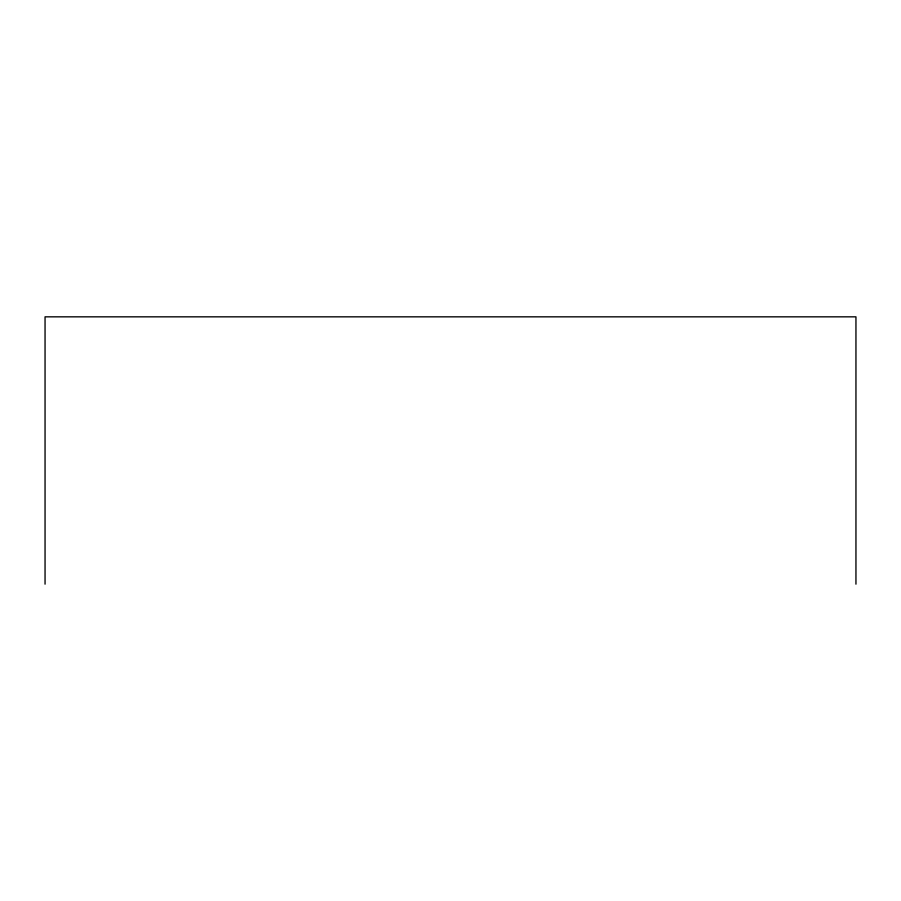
<?xml version="1.0" encoding="UTF-8"?>
<svg xmlns="http://www.w3.org/2000/svg" width="901" height="901" viewBox="0 0 901 901"><rect width="100%" height="100%" fill="white"/><g stroke="black" fill="none" stroke-linecap="round" stroke-linejoin="round"><path stroke-width="1.35" d="M855.95 584.163L855.95 316.837L45.05 316.837L45.05 584.163"/></g></svg>
